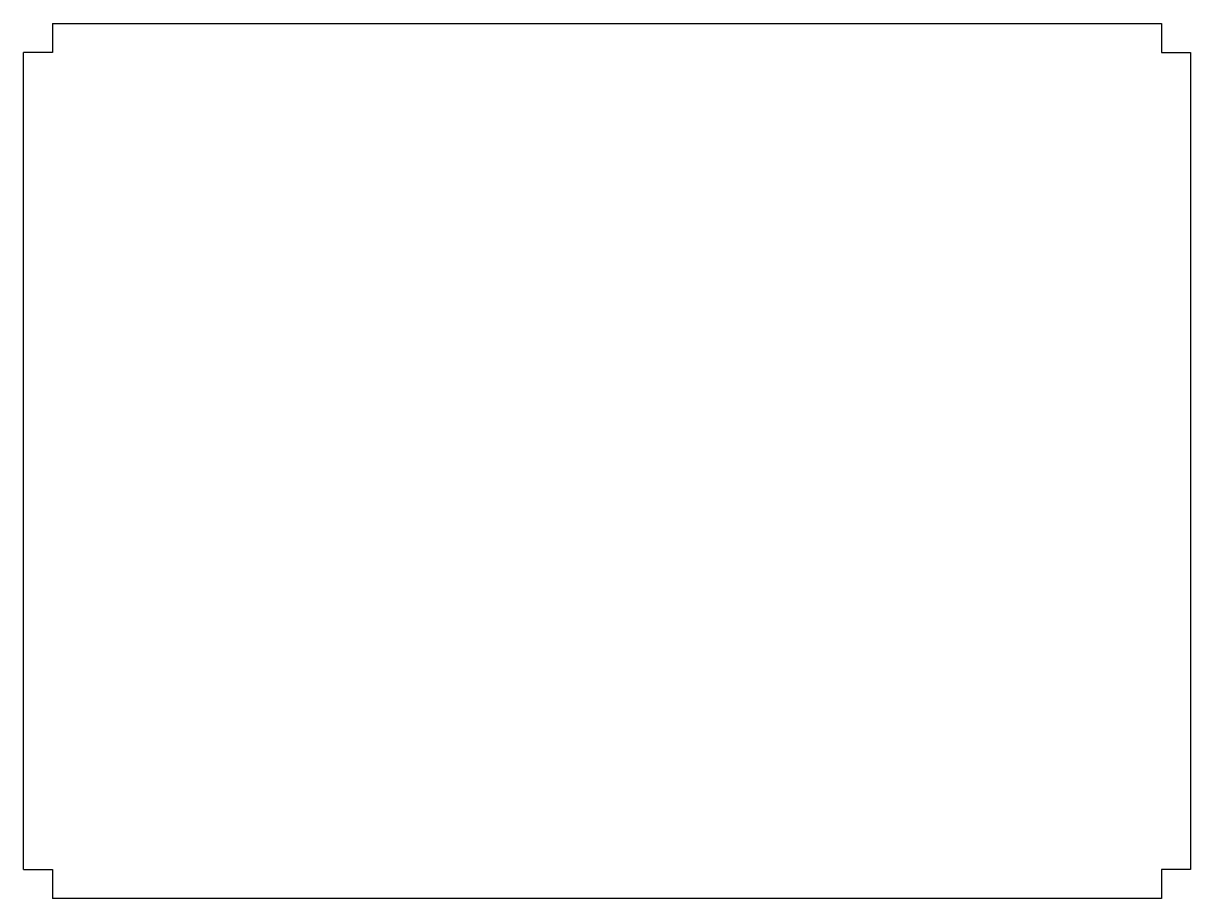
# Model space of a CAD drawing. Extents: x -200 to 200, y -150 to 150.
import ezdxf

# ---------------------------------------------------------------- set-up
doc = ezdxf.new("R2010")
doc.units = 0
doc.layers.get('0').update_dxf_attribs({"linetype": 'continuous'})

# ---------------------------------------------------------------- blocks, each defined once
blk = doc.blocks.new('PAD')
at = {"color": 0}
for p, q in [((-190, 150), (-190, 140)), ((-190, 150), (190, 150)), ((190, 150), (190, 140)), ((-200, -140), (-200, 140)), ((-190, 140), (-200, 140)), ((190, 140), (200, 140)), ((200, 140), (200, -140)), ((-200, -140), (-190, -140)), ((-190, -140), (-190, -150)), ((200, -140), (190, -140)), ((190, -140), (190, -150)), ((190, -150), (-190, -150))]:
    blk.add_line(p, q, dxfattribs=at)

msp = doc.modelspace()

# ---------------------------------------------------------------- block references
at = {"color": 0}
msp.add_blockref('PAD', (0, 0), dxfattribs=at)

doc.saveas('drawing.dxf')
